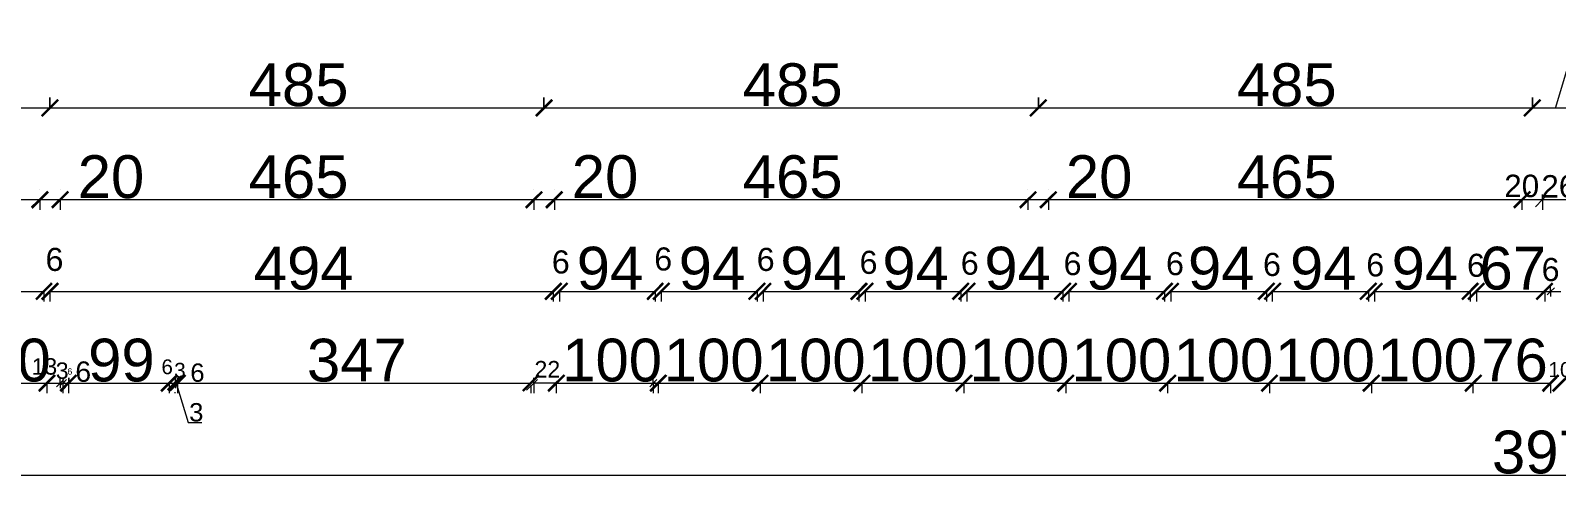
# Model space of a CAD drawing. Header units: centimetres. Extents: x 2816 to 28192, y 2553 to 18332.
# Drawn here: x 7967 to 11771, y 3680 to 4814 of the extents above; entities that cross this region are included whole.
import ezdxf

# ---------------------------------------------------------------- set-up
doc = ezdxf.new("R2010")
doc.units = ezdxf.units.CM
for name, color, linetype in [('PDF_0', 7, 'Continuous'), ('PDF_Dimenzionimi', 7, 'Continuous'), ('PDF_Kuotimi prerjeve', 7, 'Continuous'), ('PDF_Numrat e Kuotimit', 7, 'Continuous')]:
    doc.layers.add(name, color=color, linetype=linetype)
doc.styles.add('PDF Arial', font='arial.ttf')

msp = doc.modelspace()

# ---------------------------------------------------------------- linework, layer by layer
at = {"layer": 'PDF_0', "transparency": 33554559}
for points in [[(7992.9, 4602.7), (7997.1, 4598.5), (8033.9, 4643.7)], [(8033.9, 4643.7), (7997.1, 4598.5), (7992.9, 4602.7)], [(7997.1, 4598.5), (8033.9, 4643.7), (8038.1, 4639.5)], [(8038.1, 4639.5), (8033.9, 4643.7), (7997.1, 4598.5)], [(9224.7, 4602.7), (9228.9, 4598.5), (9265.7, 4643.7)], [(9265.7, 4643.7), (9228.9, 4598.5), (9224.7, 4602.7)], [(9228.9, 4598.5), (9265.7, 4643.7), (9269.9, 4639.5)], [(9269.9, 4639.5), (9265.7, 4643.7), (9228.9, 4598.5)], [(10456.6, 4602.7), (10460.8, 4598.5), (10497.6, 4643.7)], [(10497.6, 4643.7), (10460.8, 4598.5), (10456.6, 4602.7)], [(10460.8, 4598.5), (10497.6, 4643.7), (10501.8, 4639.5)], [(10501.8, 4639.5), (10497.6, 4643.7), (10460.8, 4598.5)], [(11688.4, 4602.7), (11692.6, 4598.5), (11729.4, 4643.7)], [(11729.4, 4643.7), (11692.6, 4598.5), (11688.4, 4602.7)], [(11692.6, 4598.5), (11729.4, 4643.7), (11733.6, 4639.5)], [(11733.6, 4639.5), (11729.4, 4643.7), (11692.6, 4598.5)], [(7967.7, 4374.7), (7971.9, 4369.4), (8008.6, 4414.6)], [(8008.6, 4414.6), (7971.9, 4369.4), (7967.7, 4374.7)], [(7971.9, 4369.4), (8008.6, 4414.6), (8012.8, 4410.4)], [(8012.8, 4410.4), (8008.6, 4414.6), (7971.9, 4369.4)], [(8059.1, 4414.6), (8022.3, 4369.4), (8018.1, 4374.7)], [(8018.1, 4374.7), (8022.3, 4369.4), (8059.1, 4414.6)], [(8063.3, 4410.4), (8059.1, 4414.6), (8022.3, 4369.4)], [(8022.3, 4369.4), (8059.1, 4414.6), (8063.3, 4410.4)], [(9199.5, 4374.7), (9203.7, 4369.4), (9240.5, 4414.6)], [(9240.5, 4414.6), (9203.7, 4369.4), (9199.5, 4374.7)], [(9203.7, 4369.4), (9240.5, 4414.6), (9244.7, 4410.4)], [(9244.7, 4410.4), (9240.5, 4414.6), (9203.7, 4369.4)], [(9290.9, 4414.6), (9254.2, 4369.4), (9249.9, 4374.7)], [(9249.9, 4374.7), (9254.2, 4369.4), (9290.9, 4414.6)], [(9295.1, 4410.4), (9290.9, 4414.6), (9254.2, 4369.4)], [(9254.2, 4369.4), (9290.9, 4414.6), (9295.1, 4410.4)], [(10431.3, 4374.7), (10435.6, 4369.4), (10472.3, 4414.6)], [(10472.3, 4414.6), (10435.6, 4369.4), (10431.3, 4374.7)], [(10435.6, 4369.4), (10472.3, 4414.6), (10476.5, 4410.4)], [(10476.5, 4410.4), (10472.3, 4414.6), (10435.6, 4369.4)], [(10522.8, 4414.6), (10486, 4369.4), (10481.8, 4374.7)], [(10481.8, 4374.7), (10486, 4369.4), (10522.8, 4414.6)], [(10527, 4410.4), (10522.8, 4414.6), (10486, 4369.4)], [(10486, 4369.4), (10522.8, 4414.6), (10527, 4410.4)], [(11663.2, 4374.7), (11667.4, 4369.4), (11704.2, 4414.6)], [(11667.4, 4369.4), (11704.2, 4414.6), (11708.4, 4410.4)], [(7978.2, 4145.5), (7982.4, 4141.3), (8018.1, 4186.5)], [(7982.4, 4141.3), (8018.1, 4186.5), (8022.3, 4182.3)], [(8033.9, 4186.5), (7997.1, 4141.3), (7992.9, 4145.5)], [(8038.1, 4182.3), (8033.9, 4186.5), (7997.1, 4141.3)], [(9247.8, 4145.5), (9252.1, 4141.3), (9288.8, 4186.5)], [(9252.1, 4141.3), (9288.8, 4186.5), (9293, 4182.3)], [(9303.6, 4186.5), (9266.8, 4141.3), (9262.6, 4145.5)], [(9307.8, 4182.3), (9303.6, 4186.5), (9266.8, 4141.3)], [(9502.2, 4145.5), (9506.4, 4141.3), (9542.1, 4186.5)], [(9506.4, 4141.3), (9542.1, 4186.5), (9546.4, 4182.3)], [(9557.9, 4186.5), (9521.1, 4141.3), (9516.9, 4145.5)], [(9562.1, 4182.3), (9557.9, 4186.5), (9521.1, 4141.3)], [(9755.5, 4145.5), (9759.7, 4141.3), (9796.5, 4186.5)], [(9759.7, 4141.3), (9796.5, 4186.5), (9800.7, 4182.3)], [(9811.2, 4186.5), (9775.5, 4141.3), (9771.3, 4145.5)], [(9815.4, 4182.3), (9811.2, 4186.5), (9775.5, 4141.3)], [(10009.9, 4145.5), (10014.1, 4141.3), (10049.8, 4186.5)], [(10014.1, 4141.3), (10049.8, 4186.5), (10055.1, 4182.3)], [(10065.6, 4186.5), (10028.8, 4141.3), (10024.6, 4145.5)], [(10069.8, 4182.3), (10065.6, 4186.5), (10028.8, 4141.3)], [(10263.2, 4145.5), (10268.4, 4141.3), (10304.2, 4186.5)], [(10268.4, 4141.3), (10304.2, 4186.5), (10308.4, 4182.3)], [(10319.9, 4186.5), (10283.1, 4141.3), (10278.9, 4145.5)], [(10324.1, 4182.3), (10319.9, 4186.5), (10283.1, 4141.3)], [(10517.5, 4145.5), (10521.7, 4141.3), (10558.5, 4186.5)], [(10521.7, 4141.3), (10558.5, 4186.5), (10562.7, 4182.3)], [(10573.2, 4186.5), (10537.5, 4141.3), (10533.3, 4145.5)], [(10577.4, 4182.3), (10573.2, 4186.5), (10537.5, 4141.3)], [(10771.9, 4145.5), (10776.1, 4141.3), (10811.8, 4186.5)], [(10776.1, 4141.3), (10811.8, 4186.5), (10817.1, 4182.3)], [(10827.6, 4186.5), (10790.8, 4141.3), (10786.6, 4145.5)], [(10831.8, 4182.3), (10827.6, 4186.5), (10790.8, 4141.3)], [(11025.2, 4145.5), (11030.5, 4141.3), (11066.2, 4186.5)], [(11030.5, 4141.3), (11066.2, 4186.5), (11070.4, 4182.3)], [(11082, 4186.5), (11045.2, 4141.3), (11041, 4145.5)], [(11086.2, 4182.3), (11082, 4186.5), (11045.2, 4141.3)], [(11279.6, 4145.5), (11283.8, 4141.3), (11320.5, 4186.5)], [(11283.8, 4141.3), (11320.5, 4186.5), (11324.8, 4182.3)], [(11335.3, 4186.5), (11299.5, 4141.3), (11295.3, 4145.5)], [(11339.5, 4182.3), (11335.3, 4186.5), (11299.5, 4141.3)], [(11533.9, 4145.5), (11538.1, 4141.3), (11573.9, 4186.5)], [(11538.1, 4141.3), (11573.9, 4186.5), (11579.1, 4182.3)], [(11589.6, 4186.5), (11552.8, 4141.3), (11548.6, 4145.5)], [(11593.8, 4182.3), (11589.6, 4186.5), (11552.8, 4141.3)], [(11718.9, 4145.5), (11723.1, 4141.3), (11759.9, 4186.5)], [(11723.1, 4141.3), (11759.9, 4186.5), (11764.1, 4182.3)], [(7985.5, 3917.5), (7989.7, 3912.2), (8025.5, 3957.4)], [(7989.7, 3912.2), (8025.5, 3957.4), (8030.7, 3953.2)], [(8079.1, 3957.4), (8043.3, 3912.2), (8039.1, 3917.5)], [(8083.3, 3953.2), (8079.1, 3957.4), (8043.3, 3912.2)], [(8290.3, 3917.5), (8294.5, 3912.2), (8330.3, 3957.4)], [(8294.5, 3912.2), (8330.3, 3957.4), (8335.5, 3953.2)], [(8351.3, 3957.4), (8314.5, 3913.3), (8310.3, 3917.5)], [(8355.5, 3953.2), (8351.3, 3957.4), (8314.5, 3913.3)], [(9192.1, 3917.5), (9196.3, 3913.3), (9232.1, 3957.4)], [(9196.3, 3913.3), (9232.1, 3957.4), (9236.3, 3953.2)], [(9296.2, 3957.4), (9259.4, 3912.2), (9255.2, 3917.5)], [(9300.4, 3953.2), (9296.2, 3957.4), (9259.4, 3912.2)], [(9509.6, 3917.5), (9513.8, 3912.2), (9549.5, 3957.4)], [(9549.5, 3957.4), (9513.8, 3912.2), (9509.6, 3917.5)], [(9513.8, 3912.2), (9549.5, 3957.4), (9554.8, 3953.2)], [(9554.8, 3953.2), (9549.5, 3957.4), (9513.8, 3912.2)], [(9762.9, 3917.5), (9768.1, 3912.2), (9803.9, 3957.4)], [(9803.9, 3957.4), (9768.1, 3912.2), (9762.9, 3917.5)], [(9768.1, 3912.2), (9803.9, 3957.4), (9808.1, 3953.2)], [(9808.1, 3953.2), (9803.9, 3957.4), (9768.1, 3912.2)], [(10017.2, 3917.5), (10021.4, 3912.2), (10058.2, 3957.4)], [(10058.2, 3957.4), (10021.4, 3912.2), (10017.2, 3917.5)], [(10021.4, 3912.2), (10058.2, 3957.4), (10062.4, 3953.2)], [(10062.4, 3953.2), (10058.2, 3957.4), (10021.4, 3912.2)], [(10271.6, 3917.5), (10275.8, 3912.2), (10311.5, 3957.4)], [(10311.5, 3957.4), (10275.8, 3912.2), (10271.6, 3917.5)], [(10275.8, 3912.2), (10311.5, 3957.4), (10316.8, 3953.2)], [(10316.8, 3953.2), (10311.5, 3957.4), (10275.8, 3912.2)], [(10524.9, 3917.5), (10530.1, 3912.2), (10565.9, 3957.4)], [(10565.9, 3957.4), (10530.1, 3912.2), (10524.9, 3917.5)], [(10530.1, 3912.2), (10565.9, 3957.4), (10570.1, 3953.2)], [(10570.1, 3953.2), (10565.9, 3957.4), (10530.1, 3912.2)], [(10779.2, 3917.5), (10783.5, 3912.2), (10820.2, 3957.4)], [(10820.2, 3957.4), (10783.5, 3912.2), (10779.2, 3917.5)], [(10783.5, 3912.2), (10820.2, 3957.4), (10824.4, 3953.2)], [(10824.4, 3953.2), (10820.2, 3957.4), (10783.5, 3912.2)], [(11033.6, 3917.5), (11037.8, 3912.2), (11073.5, 3957.4)], [(11073.5, 3957.4), (11037.8, 3912.2), (11033.6, 3917.5)], [(11037.8, 3912.2), (11073.5, 3957.4), (11077.8, 3953.2)], [(11077.8, 3953.2), (11073.5, 3957.4), (11037.8, 3912.2)], [(11286.9, 3917.5), (11291.1, 3912.2), (11327.9, 3957.4)], [(11327.9, 3957.4), (11291.1, 3912.2), (11286.9, 3917.5)], [(11291.1, 3912.2), (11327.9, 3957.4), (11332.1, 3953.2)], [(11332.1, 3953.2), (11327.9, 3957.4), (11291.1, 3912.2)], [(11541.3, 3917.5), (11545.5, 3912.2), (11582.3, 3957.4)], [(11582.3, 3957.4), (11545.5, 3912.2), (11541.3, 3917.5)], [(11545.5, 3912.2), (11582.3, 3957.4), (11586.5, 3953.2)], [(11586.5, 3953.2), (11582.3, 3957.4), (11545.5, 3912.2)], [(11734.7, 3917.5), (11738.9, 3912.2), (11774.6, 3957.4)], [(11738.9, 3912.2), (11774.6, 3957.4), (11778.8, 3953.2)], [(11800.9, 3957.4), (11764.1, 3912.2), (11759.9, 3917.5)], [(11805.1, 3953.2), (11800.9, 3957.4), (11764.1, 3912.2)], [(8053.8, 3943.7), (8040.2, 3926.9), (8039.1, 3928)], [(8055.9, 3941.6), (8053.8, 3943.7), (8040.2, 3926.9)], [(8052.8, 3928), (8053.8, 3926.9), (8067.5, 3943.7)], [(8053.8, 3926.9), (8067.5, 3943.7), (8069.6, 3941.6)], [(8329.2, 3955.3), (8296.6, 3915.4), (8293.5, 3919.6)], [(8332.4, 3951.1), (8329.2, 3955.3), (8296.6, 3915.4)], [(8307.1, 3919.6), (8311.3, 3915.4), (8342.9, 3955.3)], [(8342.9, 3955.3), (8311.3, 3915.4), (8307.1, 3919.6)], [(8311.3, 3915.4), (8342.9, 3955.3), (8346, 3951.1)], [(8346, 3951.1), (8342.9, 3955.3), (8311.3, 3915.4)], [(8313.5, 3919.6), (8317.7, 3915.4), (8349.2, 3955.3)], [(8317.7, 3915.4), (8349.2, 3955.3), (8352.3, 3951.1)]]:
    msp.add_solid(points, dxfattribs=at)
at = {"layer": 'PDF_Dimenzionimi', "lineweight": 0}
for points in [[(11769.4, 4620.6), (11827.2, 4814), (11989, 4814)], [(8014.9, 4646.9), (8014.9, 4620.6), (6783.1, 4620.6)], [(8014.9, 4620.6), (8014.9, 4646.9)], [(9246.8, 4646.9), (9246.8, 4620.6), (8014.9, 4620.6)], [(9246.8, 4620.6), (9246.8, 4646.9)], [(10479.7, 4646.9), (10479.7, 4620.6), (9246.8, 4620.6)], [(10479.7, 4620.6), (10479.7, 4646.9)], [(11711.5, 4646.9), (11711.5, 4620.6), (10479.7, 4620.6)], [(11711.5, 4620.6), (11711.5, 4646.9)], [(11828.2, 4646.9), (11828.2, 4620.6), (11711.5, 4620.6)], [(6809.4, 4392.5), (7989.7, 4392.5)], [(7989.7, 4394.6), (7989.7, 4367.3)], [(8041.2, 4394.6), (8041.2, 4367.3)], [(8041.2, 4392.5), (9221.6, 4392.5)], [(9221.6, 4394.6), (9221.6, 4367.3)], [(9273.1, 4394.6), (9273.1, 4367.3)], [(9273.1, 4392.5), (10453.4, 4392.5)], [(10453.4, 4394.6), (10453.4, 4367.3)], [(10504.9, 4394.6), (10504.9, 4367.3)], [(10504.9, 4392.5), (11685.3, 4392.5)], [(11685.3, 4394.6), (11685.3, 4367.3)], [(7761.6, 4163.4), (8000.2, 4163.4)], [(8000.2, 4166.6), (8000.2, 4138.2)], [(8014.9, 4166.6), (8014.9, 4138.2)], [(8014.9, 4163.4), (9269.9, 4163.4)], [(9269.9, 4166.6), (9269.9, 4138.2)], [(9285.7, 4166.6), (9285.7, 4138.2)], [(9285.7, 4163.4), (9524.3, 4163.4)], [(9524.3, 4166.6), (9524.3, 4138.2)], [(9539, 4166.6), (9539, 4138.2)], [(9539, 4163.4), (9778.6, 4163.4)], [(9778.6, 4166.6), (9778.6, 4138.2)], [(9793.3, 4166.6), (9793.3, 4138.2)], [(9793.3, 4163.4), (10031.9, 4163.4)], [(10031.9, 4166.6), (10031.9, 4138.2)], [(10047.7, 4166.6), (10047.7, 4138.2)], [(10047.7, 4163.4), (10286.3, 4163.4)], [(10286.3, 4166.6), (10286.3, 4138.2)], [(10301, 4166.6), (10301, 4138.2)], [(10301, 4163.4), (10540.7, 4163.4)], [(10540.7, 4166.6), (10540.7, 4138.2)], [(10555.4, 4166.6), (10555.4, 4138.2)], [(10555.4, 4163.4), (10794, 4163.4)], [(10794, 4166.6), (10794, 4138.2)], [(10809.7, 4166.6), (10809.7, 4138.2)], [(10809.7, 4163.4), (11048.3, 4163.4)], [(11048.3, 4166.6), (11048.3, 4138.2)], [(11063, 4166.6), (11063, 4138.2)], [(11063, 4163.4), (11302.7, 4163.4)], [(11302.7, 4166.6), (11302.7, 4138.2)], [(11317.4, 4166.6), (11317.4, 4138.2)], [(11317.4, 4163.4), (11556, 4163.4)], [(11556, 4166.6), (11556, 4138.2)], [(11571.8, 4166.6), (11571.8, 4138.2)], [(11571.8, 4163.4), (11742, 4163.4)], [(11742, 4166.6), (11742, 4138.2)], [(7754.3, 3935.3), (8007.6, 3935.3)], [(8007.6, 3937.4), (8007.6, 3910.1)], [(8047.5, 3947.9), (8047.5, 3910.1)], [(8047.5, 3935.3), (8061.2, 3935.3), (8114.8, 3935.3)], [(8061.2, 3947.9), (8061.2, 3910.1)], [(8061.2, 3937.4), (8061.2, 3910.1)], [(8061.2, 3935.3), (8312.4, 3935.3)], [(8312.4, 3937.4), (8312.4, 3910.1)], [(8312.4, 3935.3), (8327.1, 3935.3), (8397.5, 3935.3)], [(9277.3, 3937.4), (9277.3, 3910.1)], [(9277.3, 3935.3), (9531.6, 3935.3)], [(9531.6, 3937.4), (9531.6, 3910.1)], [(9531.6, 3937.4), (9531.6, 3910.1)], [(9531.6, 3935.3), (9786, 3935.3)], [(9786, 3937.4), (9786, 3910.1)], [(9786, 3937.4), (9786, 3910.1)], [(9786, 3935.3), (10039.3, 3935.3)], [(10039.3, 3937.4), (10039.3, 3910.1)], [(10039.3, 3937.4), (10039.3, 3910.1)], [(10039.3, 3935.3), (10293.7, 3935.3)], [(10293.7, 3937.4), (10293.7, 3910.1)], [(10293.7, 3937.4), (10293.7, 3910.1)], [(10293.7, 3935.3), (10548, 3935.3)], [(10548, 3937.4), (10548, 3910.1)], [(10548, 3937.4), (10548, 3910.1)], [(10548, 3935.3), (10801.3, 3935.3)], [(10801.3, 3937.4), (10801.3, 3910.1)], [(10801.3, 3937.4), (10801.3, 3910.1)], [(10801.3, 3935.3), (11055.7, 3935.3)], [(11055.7, 3937.4), (11055.7, 3910.1)], [(11055.7, 3937.4), (11055.7, 3910.1)], [(11055.7, 3935.3), (11310, 3935.3)], [(11310, 3937.4), (11310, 3910.1)], [(11310, 3937.4), (11310, 3910.1)], [(11310, 3935.3), (11563.3, 3935.3)], [(11563.3, 3937.4), (11563.3, 3910.1)], [(11563.3, 3937.4), (11563.3, 3910.1)], [(11563.3, 3935.3), (11756.7, 3935.3)], [(11756.7, 3937.4), (11756.7, 3910.1)], [(8312.4, 3911.1), (8312.4, 3910.1)], [(8327.1, 3912.2), (8327.1, 3910.1)], [(16814.5, 3679.9), (16814.5, 3705.1), (6725.3, 3705.1)]]:
    msp.add_lwpolyline(points, dxfattribs=at)
at = {"layer": 'PDF_Kuotimi prerjeve', "lineweight": 0}
for points in [[(7989.7, 4417.8), (7989.7, 4417.8)], [(8041.2, 4417.8), (8041.2, 4417.8)], [(9221.6, 4417.8), (9221.6, 4417.8)], [(9273.1, 4417.8), (9273.1, 4417.8)], [(10453.4, 4417.8), (10453.4, 4417.8)], [(10504.9, 4417.8), (10504.9, 4417.8)], [(7989.7, 4392.5), (8041.2, 4392.5), (8240.9, 4392.5)], [(9221.6, 4392.5), (9273.1, 4392.5), (9472.8, 4392.5)], [(10453.4, 4392.5), (10504.9, 4392.5), (10704.6, 4392.5)]]:
    msp.add_lwpolyline(points, dxfattribs=at)
at = {"layer": 'PDF_Numrat e Kuotimit', "lineweight": 0}
for points in [[(11685.3, 4392.5), (11736.8, 4392.5)], [(11736.8, 4392.5), (11718.9, 4374.7)], [(11736.8, 4392.5), (11736.8, 4405.1)], [(11736.8, 4392.5), (11745.2, 4400.9)], [(11736.8, 4392.5), (11736.8, 4367.3)], [(11736.8, 4392.5), (11803, 4392.5)], [(11742, 4163.4), (11756.7, 4163.4)], [(11756.7, 4163.4), (11748.3, 4155)], [(11756.7, 4163.4), (11756.7, 4176)], [(11756.7, 4163.4), (11766.2, 4172.9)], [(11756.7, 4163.4), (11756.7, 4150.8)], [(11756.7, 4163.4), (11782, 4163.4)], [(8007.6, 3935.3), (8041.2, 3935.3)], [(8041.2, 3935.3), (8031.8, 3925.9)], [(8041.2, 3935.3), (8041.2, 3947.9)], [(8041.2, 3935.3), (8049.6, 3943.7)], [(8041.2, 3935.3), (8041.2, 3922.7)], [(8041.2, 3935.3), (8061.2, 3935.3)], [(8048.6, 3935.3), (8048.6, 3947.9)], [(8048.6, 3935.3), (8057, 3943.7)], [(8063.3, 3935.3), (8063.3, 3947.9)], [(8312.4, 3935.3), (8328.2, 3935.3)], [(8327.1, 3935.3), (8333.4, 3935.3)], [(8328.2, 3935.3), (8328.2, 3947.9)], [(8328.2, 3935.3), (8328.2, 3922.7)], [(8333.4, 3935.3), (8328.2, 3935.3)], [(8330.3, 3935.3), (8359.7, 3836.5), (8394.4, 3836.5)], [(8333.4, 3947.9), (8333.4, 3910.1)], [(8333.4, 3935.3), (8333.4, 3947.9)], [(8333.4, 3935.3), (9214.2, 3935.3)], [(8333.4, 3929), (8333.4, 3910.1)], [(9221.6, 3935.3), (9203.7, 3917.5)], [(9214.2, 3930.1), (9214.2, 3910.1)], [(9221.6, 3935.3), (9221.6, 3947.9)], [(9221.6, 3935.3), (9231, 3943.7)], [(9277.3, 3935.3), (9221.6, 3935.3)], [(9221.6, 3935.3), (9221.6, 3910.1)], [(9519, 3935.3), (9510.6, 3925.9)], [(9519, 3935.3), (9519, 3947.9)], [(9519, 3935.3), (9528.5, 3943.7)], [(9526.4, 3935.3), (9519, 3935.3)], [(9519, 3935.3), (9519, 3910.1)], [(8327.1, 3912.2), (8327.1, 3910.1)]]:
    msp.add_lwpolyline(points, dxfattribs=at)

# ---------------------------------------------------------------- texts
at = {"layer": 'PDF_Dimenzionimi', "attachment_point": 7, "style": 'PDF Arial'}
for s, insert, char_height in [('\\W1.001214;485', (8510.8, 4624.1), 106.681), ('\\W1.001214;485', (9742.7, 4624.1), 106.681), ('\\W1.001214;485', (10974.5, 4624.1), 106.681), ('\\W1.001214;465', (8510.8, 4394.9), 106.681), ('\\W1.001214;465', (9742.7, 4394.9), 106.681), ('\\W1.001214;465', (10974.5, 4394.9), 106.681), ('\\W1.000954;494', (8523.5, 4166.8), 106.681), ('\\W1.000815;94', (9328.7, 4166.8), 106.681), ('\\W1.000815;94', (9583, 4166.8), 106.681), ('\\W1.000815;94', (9836.3, 4166.8), 106.681), ('\\W1.000815;94', (10090.7, 4166.8), 106.681), ('\\W1.000815;94', (10345, 4166.8), 106.681), ('\\W1.000815;94', (10598.3, 4166.8), 106.681), ('\\W1.000815;94', (10852.7, 4166.8), 106.681), ('\\W1.000815;94', (11107.1, 4166.8), 106.681), ('\\W1.000815;94', (11360.4, 4166.8), 106.681), ('\\W1.001193;67', (11579.5, 4166.8), 106.681), ('\\W1.001159;100', (7768.4, 3937.7), 106.681), ('\\W1.000909;99', (8110.5, 3937.7), 106.681), ('\\W1.001159;100', (9292.5, 3937.7), 106.681), ('\\W1.001159;100', (9545.8, 3937.7), 106.681), ('\\W1.001159;100', (9800.1, 3937.7), 106.681), ('\\W1.001159;100', (10054.5, 3937.7), 106.681), ('\\W1.001159;100', (10307.8, 3937.7), 106.681), ('\\W1.001159;100', (10562.1, 3937.7), 106.681), ('\\W1.001159;100', (10816.5, 3937.7), 106.681), ('\\W1.001159;100', (11069.8, 3937.7), 106.681), ('\\W1.001159;100', (11324.2, 3937.7), 106.681), ('\\W1.000273;76', (11584.1, 3937.7), 106.681), ('\\W0.998941;6', (8078.6, 3937.6), 50.8), ('\\W0.998941;6', (8365.3, 3937.7), 45.72), ('\\W1.001281;3972', (11610.6, 3708.5), 106.681)]:
    msp.add_mtext(s, dxfattribs=dict(at, insert=insert, char_height=char_height))
at = {"layer": 'PDF_Kuotimi prerjeve', "char_height": 106.681, "attachment_point": 7, "style": 'PDF Arial'}
for insert in [(8084.6, 4394.9), (9316.4, 4394.9), (10548.2, 4394.9)]:
    msp.add_mtext('\\W1.000843;20', dxfattribs=dict(at, insert=insert))
at = {"layer": 'PDF_Numrat e Kuotimit', "attachment_point": 7, "style": 'PDF Arial'}
for s, insert, char_height in [('\\W1.000843;20', (11641.3, 4397.9), 55.934), ('\\W0.999962;26', (11733.8, 4396.8), 55.934), ('\\W0.998941;6', (8004.3, 4213.9), 57.546), ('\\W0.998941;6', (9266.6, 4207.6), 57.546), ('\\W0.998941;6', (9522, 4215), 57.546), ('\\W0.998941;6', (9777.5, 4213.9), 57.546), ('\\W0.998941;6', (10033.9, 4206.6), 57.546), ('\\W0.998941;6', (10286.2, 4204.5), 57.546), ('\\W0.998941;6', (10542.6, 4203.4), 57.546), ('\\W0.998941;6', (10798, 4203.4), 57.546), ('\\W0.998941;6', (11039.8, 4201.3), 57.546), ('\\W0.998941;6', (11297.3, 4200.3), 57.546), ('\\W0.998941;6', (11548.5, 4199.2), 57.546), ('\\W0.998941;6', (11734.5, 4188.7), 57.546), ('\\W1.001499;347', (8656.1, 3937.6), 106.681), ('\\W1.000840;13', (7969.7, 3955.6), 40.974), ('\\W1.001289;3', (8030, 3945.1), 40.974), ('\\W0.998941;6', (8058.9, 3956.1), 15.609), ('\\W0.998941;6', (8293.3, 3956.8), 36.783), ('\\W1.001289;3', (8325.1, 3948.3), 36.783), ('\\W1.000971;22', (9223.3, 3949), 41.323), ('\\W1.001284;10', (11750.9, 3949.4), 37.572), ('\\W1.001289;3', (8362.4, 3838.9), 45.72)]:
    msp.add_mtext(s, dxfattribs=dict(at, insert=insert, char_height=char_height))

doc.saveas('drawing.dxf')
